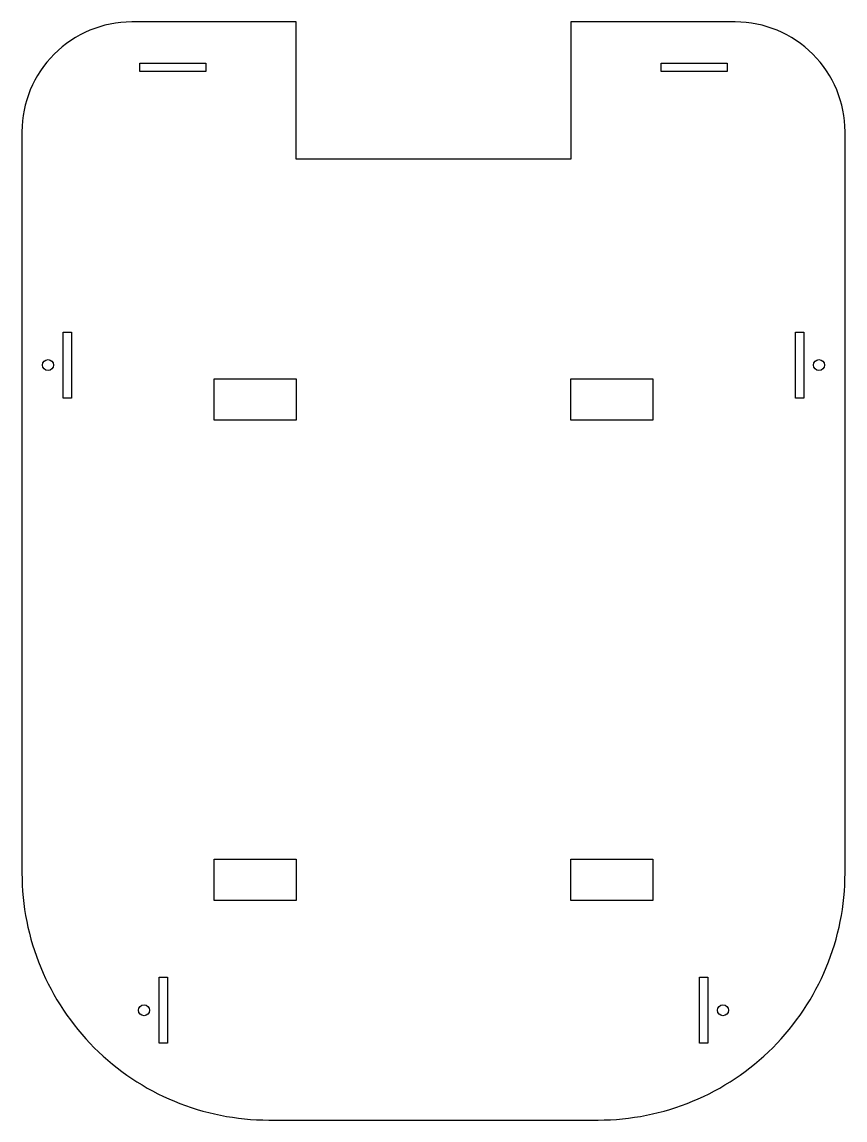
# Model space of a CAD drawing. Header units: millimetres. Extents: x -282 to 18, y -263 to 137.
import ezdxf

# ---------------------------------------------------------------- set-up
doc = ezdxf.new("R2010")
doc.units = ezdxf.units.MM

msp = doc.modelspace()

# ---------------------------------------------------------------- linework, layer by layer
msp.add_lwpolyline([(-182, 87), (-182, 137), (-242, 137, 0.414214), (-282, 97), (-282, -173, 0.414214), (-192, -263), (-72, -263, 0.414214), (18, -173), (18, 97, 0.414214), (-22, 137), (-82, 137), (-82, 87)], format="xyb", close=True)
for points in [[(-215, 122), (-215, 119), (-239, 119), (-239, 122)], [(-25, 122), (-25, 119), (-49, 119), (-49, 122)], [(-264, 0), (-267, 0), (-267, 24), (-264, 24)], [(3, 0), (0, 0), (0, 24), (3, 24)], [(-212, 7), (-182, 7), (-182, -8), (-212, -8)], [(-82, -8), (-82, 7), (-52, 7), (-52, -8)], [(-182, -168), (-182, -183), (-212, -183), (-212, -168)], [(-52, -168), (-52, -183), (-82, -183), (-82, -168)], [(-229, -235), (-232, -235), (-232, -211), (-229, -211)], [(-32, -235), (-35, -235), (-35, -211), (-32, -211)]]:
    msp.add_lwpolyline(points, close=True)
for centre in [(-272.5, 12), (8.5, 12), (-237.5, -223), (-26.5, -223)]:
    msp.add_circle(centre, 2)

doc.saveas('drawing.dxf')
